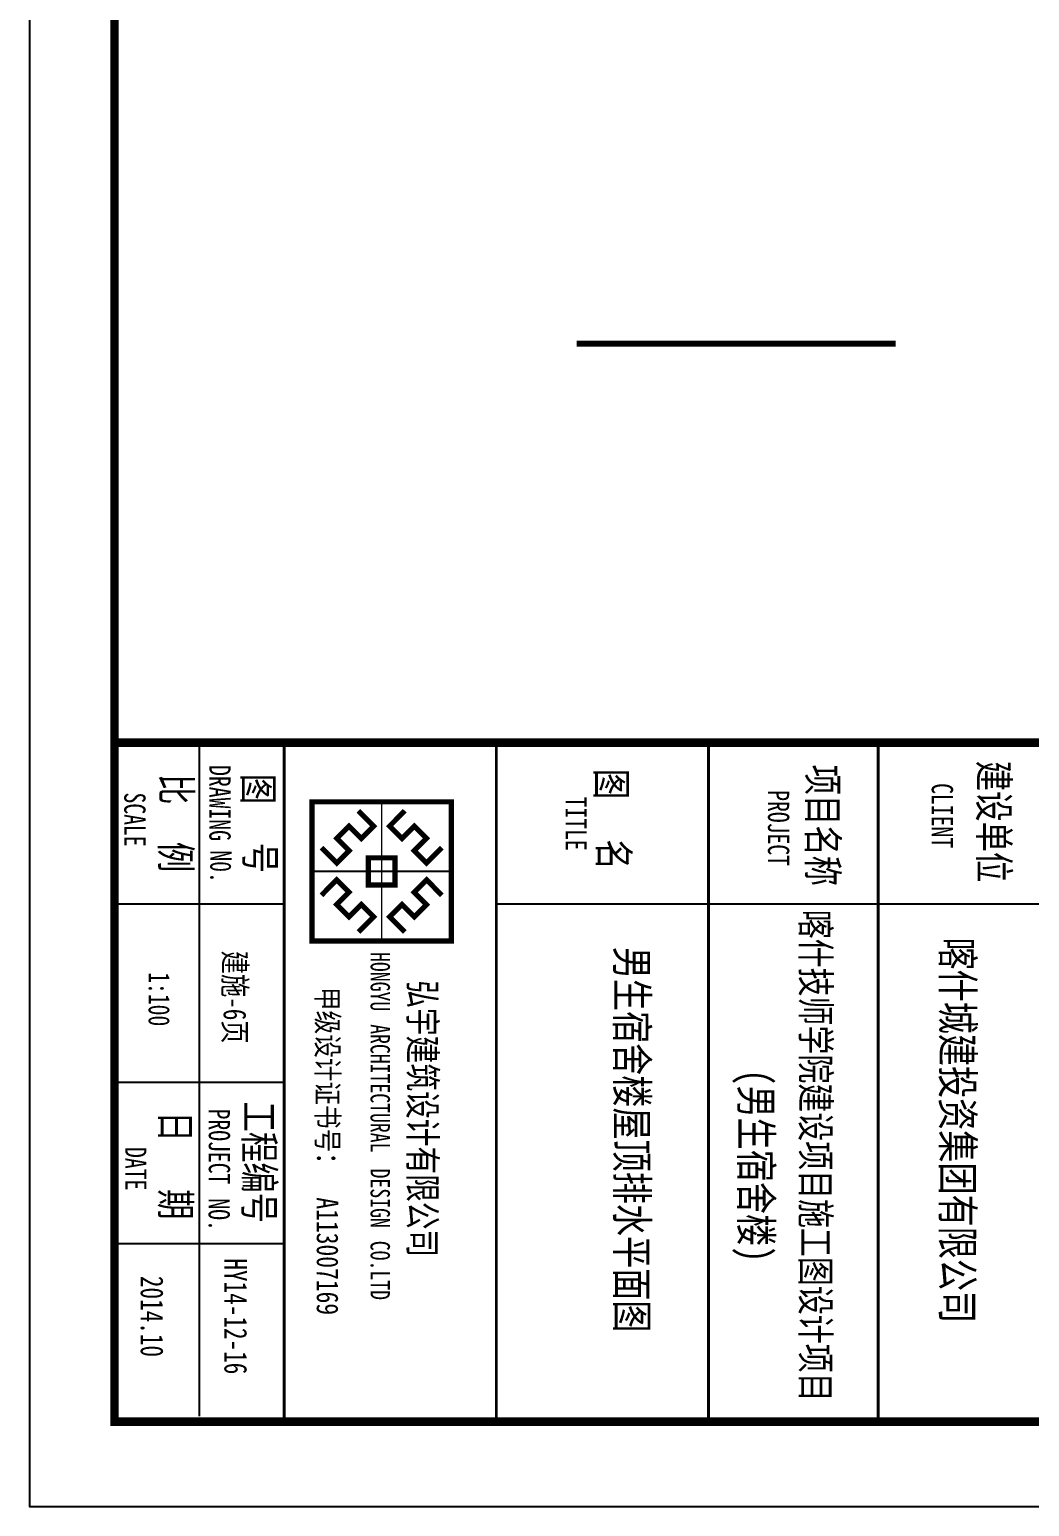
# Model space of a CAD drawing. Extents: x 174641 to 414490, y 73126 to 493158.
# Drawn here: x 355090 to 366872, y 171989 to 189392 of the extents above; entities that cross this region are included whole.
import ezdxf

# ---------------------------------------------------------------- set-up
doc = ezdxf.new("R2010")
doc.units = 0
doc.header["$LTSCALE"] = 1000
doc.header["$MEASUREMENT"] = 0
for name, color, linetype in [('DIM_SYMB', 3, 'Continuous'), ('PUB_TITLE', 7, 'Continuous'), ('TK', 126, 'Continuous'), ('TWT_TITLE', 7, 'Continuous')]:
    doc.layers.add(name, color=color, linetype=linetype)
doc.styles.add('-宋体', font='', dxfattribs={"width": 0.8})
doc.styles.add('_TEL_DIM', font='simhei.ttf', dxfattribs={"width": 0.8, "height": 3.5})
doc.styles.get('-宋体').set_extended_font_data('SimSun')

# ---------------------------------------------------------------- blocks, each defined once
blk = doc.blocks.new('logo')
at = {"color": 6}
blk.add_line((1004, 2011), (1004, 0), dxfattribs=at)
at = {"color": 6, "const_width": 74.6}
for points in [[(0, 2011), (2008, 2011), (2008, 0), (0, 0)], [(809, 1198), (1199, 1198), (1199, 813), (809, 813)]]:
    blk.add_lwpolyline(points, close=True, dxfattribs=at)
at = {"color": 6}
blk.add_lwpolyline([(0, 2011), (2008, 2011), (2008, 0), (0, 0)], close=True, dxfattribs=at)
for points, const_width in [([(1004, 2011), (1004, 0)], 15.2), ([(660, 1874), (883, 1654), (704, 1475), (526, 1653), (350, 1477), (528, 1299), (350, 1120), (129, 1340)], 74.6), ([(1348, 1874), (1125, 1654), (1304, 1475), (1482, 1653), (1658, 1477), (1480, 1299), (1659, 1120), (1879, 1340)], 74.6), ([(0, 1006), (2008, 1006)], 15.2), ([(660, 137), (883, 357), (704, 536), (526, 358), (350, 534), (528, 712), (350, 891), (129, 671)], 74.6), ([(1348, 137), (1125, 357), (1304, 536), (1482, 358), (1658, 534), (1480, 712), (1659, 891), (1879, 671)], 74.6)]:
    blk.add_lwpolyline(points, dxfattribs=dict(at, const_width=const_width))

msp = doc.modelspace()

# ---------------------------------------------------------------- linework, layer by layer
for p, q in [((356089.8, 180989), (413489.8, 180989)), ((357090.2, 180989), (357090.2, 173053.8)), ((356089.8, 172989), (356089.8, 179789)), ((356089.8, 179789), (356089.8, 178089)), ((358090.2, 179789), (358090.2, 172989)), ((358090.2, 179789), (358090.2, 173053.8)), ((360590.2, 179789), (360590.2, 172989)), ((356089.8, 179089), (358090.2, 179089)), ((360590.2, 179089), (367090.2, 179089)), ((356090.2, 172989), (356090.2, 178940.8)), ((357090.2, 178789), (357090.2, 178589)), ((356089.8, 176989), (358090.2, 176989)), ((356089.8, 175089), (358090.2, 175089))]:
    msp.add_line(p, q)
at = {"const_width": 34}
for points in [[(358090.2, 180989), (358090.2, 172989)], [(360590.2, 180989), (360590.2, 172989)], [(363090.2, 180989), (363090.2, 172989)], [(365090.2, 180989), (365090.2, 172989)]]:
    msp.add_lwpolyline(points, dxfattribs=at)
msp.add_point((356090.2, 172989))
at = {"layer": 'DIM_SYMB', "const_width": 70}
msp.add_lwpolyline([(361537.7, 185691.6), (365295.8, 185691.6)], dxfattribs=at)
at = {"layer": 'PUB_TITLE', "const_width": 100}
msp.add_lwpolyline([(413489.8, 180989), (413489.8, 172989), (356090.2, 172989), (356090.2, 180989)], close=True, dxfattribs=at)
at = {"layer": 'TWT_TITLE'}
msp.add_lwpolyline([(355090.2, 256089), (355090.2, 171989), (414490.2, 171989), (414490.2, 256089)], close=True, dxfattribs=at)
at = {"layer": 'TWT_TITLE', "const_width": 100}
msp.add_lwpolyline([(356090.2, 253589), (356090.2, 172989), (413490.2, 172989), (413490.2, 253589)], close=True, dxfattribs=at)

# ---------------------------------------------------------------- block references
at = {"color": 5, "xscale": 0.8162497762823477, "yscale": 0.8162497763405554, "zscale": 0.8162497763138334, "rotation": 270}
msp.add_blockref('logo', (358418, 180291.6), dxfattribs=at)

# ---------------------------------------------------------------- texts
at = {"style": '-宋体', "width": 0.75}
for s, height, p in [('DRAWING', 250, (357209.2, 180724.5)), ('图', 350, (361772.5, 180680.3)), ('项目名称', 350, (364262.4, 180731.5)), ('建设单位', 350, (366278.4, 180776)), ('比', 350, (356644.9, 180619.8)), ('图', 350, (357610.3, 180621.7)), ('CLIENT', 250, (365720.5, 180511.8)), ('SCALE', 250, (356206.7, 180401.7)), ('TITLE', 250, (361406, 180353.8)), ('PROJECT', 250, (363791.4, 180428.9)), ('例', 350, (356638.9, 179821.5)), ('号', 350, (357634.5, 179809.9)), ('名', 350, (361797.7, 179850.9)), ('N0.', 250, (357219.8, 179720.3)), ('喀什技师学院建设项目施工图设计项目', 333.245, (364186.1, 179020.5)), ('男生宿舍楼屋顶排水平面图', 370.273, (362003.7, 178584.7)), ('喀什城建投资集团有限公司', 370.273, (365840.5, 178694.5)), ('建施-6页', 267.73, (357376.8, 178537.8)), ('1:100', 250, (356493.7, 178285)), ('(男生宿舍楼)', 370.27, (363466.9, 177138.4)), ('PROJECT', 250, (357202, 176677.1)), ('工程编号', 350, (357622.7, 176760.3)), ('日', 350, (356636, 176643.8)), ('DATE', 250, (356218.2, 176224)), ('期', 350, (356638.4, 175728.9)), ('NO.', 250, (357199.6, 175619.1)), ('HY14-12-16', 267.73, (357386.6, 174912.2)), ('2014.10', 267.73, (356400.4, 174706.1))]:
    msp.add_text(s, height=height, rotation=270, dxfattribs=at).set_placement(p)
at = {"layer": 'TK', "color": 9}
for s, height, style, width, p in [('HONGYU', 227.85, '-宋体', 0.75, (359108.3, 178522.2, 0)), ('甲级设计证书号：', 255.08, '_TEL_DIM', 0.8, (358475, 178110.6)), ('弘宇建筑设计有限公司', 318.99, '-宋体', 0.75, (359562.8, 178189.4)), ('ARCHITECTURAL', 227.848, '-宋体', 0.75, (359108.3, 177671.5, 0)), ('DESIGN', 227.85, '-宋体', 0.75, (359108.3, 175970.3, 0)), ('A113007169', 255.08, '_TEL_DIM', 0.8, (358475, 175631.7)), ('CO.LTD', 227.85, '-宋体', 0.75, (359108.3, 175119.6, 0))]:
    msp.add_text(s, height=height, rotation=270, dxfattribs=dict(at, style=style, width=width)).set_placement(p)

doc.saveas('drawing.dxf')
